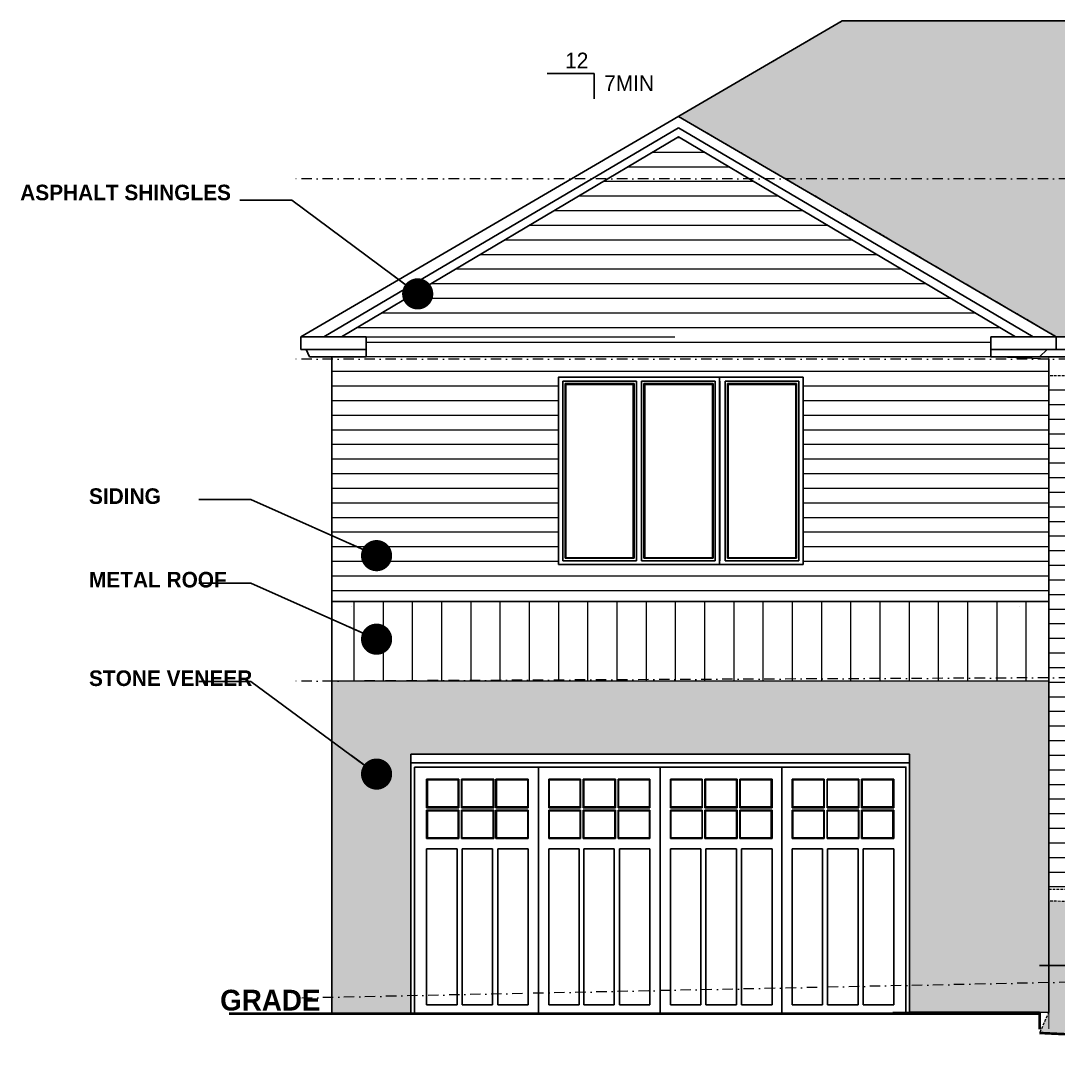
# Model space of a CAD drawing. Extents: x 4834 to 12794, y 1436 to 32221.
# Drawn here: x 7274.5 to 7674, y 2766.8 to 3163.1 of the extents above; entities that cross this region are included whole.
import ezdxf

# ---------------------------------------------------------------- set-up
doc = ezdxf.new("R2010")
doc.units = 0
doc.header["$LTSCALE"] = 8
doc.header["$MEASUREMENT"] = 0
for name, pattern in [('DASHDOT', [1, 0.5, -0.25, 0, -0.25]), ('HIDDEN', [0.375, 0.25, -0.125]), ('HIDDEN2', [0.1875, 0.125, -0.0625])]:
    doc.linetypes.add(name, pattern=pattern)
doc.layers.get('0').update_dxf_attribs({"lineweight": 9})
for name, color, linetype, lineweight in [('DIM', 8, 'Continuous', 5), ('FT HATCH', 8, 'Continuous', 9), ('hatch', 8, 'Continuous', 13)]:
    doc.layers.add(name, color=color, linetype=linetype, lineweight=lineweight)
doc.layers.add('ELEVATION', color=7, linetype='Continuous', lineweight=25, true_color=0xdda54b)
doc.layers.add('level', color=7, linetype='HIDDEN', lineweight=15, true_color=0x987172)
doc.layers.add('FT-Text', color=7, linetype='Continuous', true_color=0x4f4527)
doc.layers.add('No Plot', color=33, linetype='HIDDEN2', lineweight=18, plot=False)
doc.layers.add('WINDOWS', color=2, linetype='Continuous')
doc.styles.add('1-4TXT', font='cityb___.ttf', dxfattribs={"height": 5})
doc.styles.get("Standard").update_dxf_attribs({"font": 'stylu.ttf'})
doc.dimstyles.new('1-4SCALE', dxfattribs={"dimscale": 0.5, "dimtxt": 5, "dimasz": 3, "dimexe": 3, "dimexo": 6, "dimgap": 0.0625, "dimtad": 1, "dimdec": 3, "dimrnd": 0.125, "dimzin": 3, "dimdsep": 46, "dimlunit": 4, "dimtxsty": '1-4TXT', "dimblk1": 'DOT', "dimblk2": 'DOT', "dimsah": 1, "dimcen": 2, "dimadec": 0, "dimazin": 0, "dimtfac": 1, "dimtdec": 3, "dimtofl": 0, "dimtmove": 0, "dimatfit": 3, "dimldrblk": 'DOT', "dimfxl": 1, "dimtolj": 1, "dimtzin": 0, "dimarcsym": 0})

# ---------------------------------------------------------------- blocks, each defined once
blk = doc.blocks.new('_Dot')
at = {"color": 0, "linetype": 'ByBlock', "lineweight": -2}
blk.add_line((-0.5, 0), (-1, 0), dxfattribs=at)
at = {"color": 0, "linetype": 'ByBlock', "lineweight": 0, "const_width": 0.5}
blk.add_lwpolyline([(-0.25, 0, 1), (0.25, 0, 1)], format="xyb", close=True, dxfattribs=at)

msp = doc.modelspace()

# ---------------------------------------------------------------- hatches: boundary and pattern name
at = {"layer": 'hatch', "linetype": 'ByBlock'}
h = msp.add_hatch(dxfattribs=at)
h.set_pattern_fill('AR-RSHKE', color=36, scale=0.65, style=0)
h.set_pattern_definition([(0, (-17838.57774373237, 2403.827221551623), (16.575, 7.800000000000001), [3.9, -3.25, 4.55, -1.95, 5.850000000000001, -2.6]), (0, (-17834.67774373237, 2404.152221551622), (16.575, 7.800000000000001), [3.25, -12.35, 2.6, -3.9]), (0, (-17826.87774373237, 2403.339721551622), (16.575, 7.800000000000001), [1.95, -20.15]), (90, (-17838.57774373237, 2403.827221551623), (-5.525, 7.800000000000001), [7.475000000000001, -23.725]), (90, (-17834.67774373237, 2403.827221551623), (-5.525, 7.800000000000001), [7.3125, -23.8875]), (90, (-17831.42774373237, 2403.827221551623), (-5.525, 7.800000000000001), [6.825, -24.375]), (90, (-17826.87774373237, 2403.339721551622), (-5.525, 7.800000000000001), [7.475000000000001, -23.725]), (90, (-17824.92774373237, 2403.339721551622), (-5.525, 7.800000000000001), [7.475000000000001, -23.725]), (90, (-17819.07774373237, 2403.827221551623), (-5.525, 7.800000000000001), [7.15, -24.05])])
h.paths.add_polyline_path([(8168.309673387197, 3041.504037947283), (7979.199783189611, 3041.504037947283), (7884.75473425195, 3096.5969831606), (7790.309685314834, 3041.504037947287), (7673.1980401156, 3041.504037947283), (7527.753856751402, 3126.323707525172), (7590.803808610822, 3163.125616827729), (7959.702798482769, 3163.125616827729)])
h = msp.add_hatch(dxfattribs=at)
h.set_pattern_fill('ANSI31', color=256, scale=45, angle=315, style=0)
h.set_pattern_definition([(0, (-2834.622593959357, -194.9380531782936), (1.332267629550188e-15, 5.625), [])])
h.paths.add_polyline_path([(7481.558952446723, 2953.841123255339), (7575.72076226269, 2953.841123255339), (7575.72076226269, 3025.912213302732), (7481.558952446723, 3025.876668279036)], flags=16)
h.paths.add_polyline_path([(7670.309673387197, 2939.510820512563), (7670.309673387197, 3032.841123255339), (7647.984790053666, 3033.728564013638), (7647.984790053666, 3041.504037947283), (7657.545564273101, 3041.504037947283), (7527.7538567514, 3118.497469603923), (7397.962149229701, 3041.504037947283), (7407.522923449134, 3041.504037947283), (7407.522923449133, 3033.728564013638), (7394.309673387201, 3033.728564013638), (7394.309673387201, 2939.510820512563)])
h = msp.add_hatch(dxfattribs=at)
h.set_pattern_fill('ANSI31', color=256, scale=45, angle=315, style=0)
h.set_pattern_definition([(0, (-11694.4386690164, 135.407056378242), (1.332267629550188e-15, 5.625), [])])
h.paths.add_polyline_path([(7706.017002507997, 2942.903623255339), (7778.017002507997, 2942.903623255339), (7777.977938331172, 3014.939168279036), (7708.32621817353, 3014.939168279036)], flags=16)
h.paths.add_polyline_path([(7802.309685314834, 2828.841123255339), (7802.309685314834, 2899.019877549941), (7802.309685314834, 2900.595632660863), (7802.309685314834, 2903.984014687177), (7802.309685314834, 2905.977724422677), (7802.309685314834, 3026.397402876193), (7670.309673387197, 3026.397402876193), (7670.309673387197, 2828.841123255339), (7705.780884918855, 2828.841123255339), (7705.758334208538, 2901.836087710317), (7777.977938331172, 2901.871632734013), (7778.017002507997, 2828.841123255339)])
at = {"layer": 'hatch', "linetype": 'ByBlock', "ltscale": 2}
h = msp.add_hatch(dxfattribs=at)
h.set_pattern_fill('ANSI31', color=256, scale=90, angle=225, style=0)
h.set_pattern_definition([(270, (-2834.622593959357, -184.9227160179703), (11.25, -1.77635683940025e-15), [])])
h.paths.add_polyline_path([(7670.309673387197, 2908.841123255339), (7394.309673387201, 2908.841123255339), (7394.309673387201, 2939.510820512563), (7670.309673387197, 2939.510820512563)])
at = {"layer": 'hatch', "linetype": 'ByBlock'}
h = msp.add_hatch(dxfattribs=at)
h.set_pattern_fill('GRAVEL', color=1, scale=10, style=0)
h.set_pattern_definition([(228.012787504, (-2827.422593959357, -202.9380531782936), (-80.00000000000063, -90.00000000000003), [1.34536, -133.190880470737]), (184.969740728, (-2828.322593959357, -203.9380531782936), (119.9999999999997, 10.00000000000035), [2.30868, -228.5592476123]), (132.510447078, (-2830.622593959357, -204.1380531782935), (100.0000000000012, -109.9999999999986), [1.62788, -161.160325960997]), (267.273689006, (-2834.522593959357, -206.6380531782935), (10.00000000000024, 200.0000000000002), [2.102379999999998, -208.1355804162899]), (292.833654178, (-2834.622593959357, -208.7380531782936), (-49.99999999999989, 120.0000000000003), [2.061549999999998, -204.0937312808829]), (357.273689006, (-2833.822593959357, -210.6380531782935), (-200.0000000000002, 10.00000000000026), [2.102379999999998, -208.1355804162899]), (37.6942404667, (-2831.722593959357, -210.7380531782936), (-130, -99.99999999999973), [2.78029, -275.24848548916]), (72.2553283749, (-2829.522593959357, -209.0380531782936), (70.00000000000027, 220), [2.624879999999998, -259.8632149681337]), (121.429565615, (-2828.722593959357, -206.5380531782936), (-80.0000000000002, 129.9999999999999), [2.1095, -208.84073109729]), (175.236358309, (-2829.822593959357, -204.7380531782936), (109.9999999999998, -10.00000000000038), [2.40832, -118.007625787923]), (222.397437798, (-2832.222593959357, -204.5380531782936), (-119.9999999999996, -109.9999999999997), [3.11448, -308.333750047949]), (138.814074834, (-2824.622593959357, -206.7380531782936), (-70.00000000000033, 60), [1.063009999999999, -105.2384481273469]), (171.46923439, (-2825.422593959357, -206.0380531782936), (130, -19.99999999999995), [2.02237, -200.21511416157]), (225, (-2827.422593959357, -205.7380531782936), (-1.110223024625157e-15, -9.999999999999329), [1.41421, -12.727925623731]), (203.198590514, (-2828.122593959357, -204.5380531782936), (49.99999999999989, 19.99999999999975), [0.76158, -75.396151058639]), (291.801409486, (-2828.822593959357, -204.8380531782936), (-9.99999999999684, 30.00000000000103), [1.07703, -52.774618071345]), (30.96375653209999, (-2828.422593959357, -205.8380531782936), (30.00000000000053, 19.99999999999979), [1.74929, -56.56022894845299]), (161.565051177, (-2826.922593959357, -204.9380531782936), (20.00000000000011, -9.999999999999767), [1.264909999999999, -30.35786660168398]), (16.389540334, (-2834.622593959357, -204.8380531782936), (99.99999999999966, 30.00000000000044), [1.772, -175.428451466694]), (70.3461759419, (-2832.922593959357, -204.3380531782936), (-40.00000000001221, -110.000000000034), [1.48661, -147.17407747319]), (293.198590514, (-2826.922593959357, -202.9380531782936), (-19.99999999999971, 49.99999999999991), [1.52315, -74.634581058639]), (343.610459666, (-2826.322593959357, -204.3380531782936), (-99.99999999999966, 30.00000000000043), [1.771999999999999, -175.4284514666899]), (339.44395478, (-2834.622593959357, -211.0380531782936), (-50.00000000000036, 20.00000000000025), [1.708799999999999, -83.73123745317494]), (294.775140569, (-2833.022593959357, -211.6380531782935), (-50.00000000000006, 110), [1.43178, -141.74643063276]), (66.8014094864, (-2826.822593959357, -212.9380531782936), (19.99999999999981, 49.9999999999997), [1.52315, -74.634581058639]), (17.3540246363, (-2826.222593959357, -211.5380531782936), (-129.9999999999998, -39.99999999999963), [1.67631, -165.9542361424]), (69.44395478040002, (-2831.722593959357, -212.9380531782936), (-20.00000000000007, -49.99999999999955), [0.8543999999999996, -84.58563745317494]), (101.309932474, (-2827.422593959357, -212.9380531782936), (-9.999999999999638, 40.00000000000013), [0.5099, -50.480295135928]), (165.963756532, (-2827.522593959357, -212.4380531782936), (29.99999999999959, -10.00000000000001), [2.06155, -39.169506256177]), (186.009005957, (-2829.522593959357, -211.9380531782936), (100.0000000000005, 9.999999999999831), [1.9105, -189.139231745428]), (303.690067526, (-2828.422593959357, -206.7380531782936), (-9.999999999999872, 19.99999999999986), [1.442219999999999, -34.61329275463997]), (353.157226587, (-2827.622593959357, -207.9380531782936), (170.0000000000001, -20.00000000000053), [2.51794, -249.275626240283]), (60.9453959009, (-2825.122593959357, -208.2380531782936), (-39.99999999999976, -69.99999999999977), [1.02956, -101.92674140987]), (90, (-2824.622593959357, -207.3380531782936), (-9.999999999999998, 10), [0.6, -9.399999999999999]), (120.256437164, (-2829.722593959357, -211.6380531782935), (40.00000000000009, -70.00000000000009), [1.38924, -137.535199894498]), (48.01278750420001, (-2830.422593959357, -210.4380531782936), (80, 89.99999999999974), [2.69072, -131.845520470737]), (0, (-2828.622593959357, -208.4380531782936), (10, 10), [2.6, -7.4]), (325.3048464690001, (-2826.022593959357, -208.4380531782936), (100.0000000000014, -69.99999999999825), [1.581139999999999, -156.5327430084199]), (254.054604099, (-2824.722593959357, -209.3380531782936), (-10.00000000000038, -40.00000000000004), [1.45602, -71.345078892805]), (207.645975364, (-2825.122593959357, -210.7380531782936), (-189.9999999999995, -100.0000000000005), [2.37065, -234.694741822594]), (175.42607874, (-2827.222593959357, -211.8380531782936), (-129.9999999999995, 10.00000000000001), [2.50799, -248.290734079689])])
h.paths.add_polyline_path([(7616.733753141794, 2781.448054534963), (7670.309673387197, 2781.448054534963), (7670.309673387197, 2908.841123255339), (7394.309673387201, 2908.841123255339), (7394.309673387201, 2780.841123255339), (7424.697710197004, 2780.841123255339), (7424.697710197004, 2880.825786095016), (7616.733753141794, 2880.825786095016)])
h = msp.add_hatch(dxfattribs=at)
h.set_pattern_fill('GRAVEL', color=1, scale=10, style=0)
h.set_pattern_definition([(228.012787504, (-2827.422593959357, -184.9380531782936), (-80.00000000000063, -90.00000000000003), [1.34536, -133.190880470737]), (184.969740728, (-2828.322593959357, -185.9380531782936), (119.9999999999997, 10.00000000000035), [2.30868, -228.5592476123]), (132.510447078, (-2830.622593959357, -186.1380531782935), (100.0000000000012, -109.9999999999986), [1.62788, -161.160325960997]), (267.273689006, (-2834.522593959357, -188.6380531782935), (10.00000000000024, 200.0000000000002), [2.102379999999999, -208.1355804162899]), (292.833654178, (-2834.622593959357, -190.7380531782936), (-49.99999999999989, 120.0000000000003), [2.061549999999999, -204.0937312808829]), (357.273689006, (-2833.822593959357, -192.6380531782935), (-200.0000000000002, 10.00000000000026), [2.102379999999999, -208.1355804162899]), (37.6942404667, (-2831.722593959357, -192.7380531782936), (-130, -99.99999999999973), [2.78029, -275.24848548916]), (72.2553283749, (-2829.522593959357, -191.0380531782936), (70.00000000000027, 220), [2.624879999999999, -259.8632149681338]), (121.429565615, (-2828.722593959357, -188.5380531782936), (-80.0000000000002, 129.9999999999999), [2.1095, -208.84073109729]), (175.236358309, (-2829.822593959357, -186.7380531782936), (109.9999999999998, -10.00000000000038), [2.40832, -118.007625787923]), (222.397437798, (-2832.222593959357, -186.5380531782936), (-119.9999999999996, -109.9999999999997), [3.11448, -308.333750047949]), (138.814074834, (-2824.622593959357, -188.7380531782936), (-70.00000000000033, 60), [1.063009999999999, -105.238448127347]), (171.46923439, (-2825.422593959357, -188.0380531782936), (130, -19.99999999999995), [2.02237, -200.21511416157]), (225, (-2827.422593959357, -187.7380531782936), (-1.110223024625157e-15, -9.999999999999329), [1.41421, -12.727925623731]), (203.198590514, (-2828.122593959357, -186.5380531782936), (49.99999999999989, 19.99999999999975), [0.76158, -75.396151058639]), (291.801409486, (-2828.822593959357, -186.8380531782936), (-9.99999999999684, 30.00000000000103), [1.07703, -52.774618071345]), (30.96375653209999, (-2828.422593959357, -187.8380531782936), (30.00000000000053, 19.99999999999979), [1.74929, -56.56022894845299]), (161.565051177, (-2826.922593959357, -186.9380531782936), (20.00000000000011, -9.999999999999767), [1.26491, -30.35786660168399]), (16.389540334, (-2834.622593959357, -186.8380531782936), (99.99999999999966, 30.00000000000044), [1.772, -175.428451466694]), (70.3461759419, (-2832.922593959357, -186.3380531782936), (-40.00000000001221, -110.000000000034), [1.48661, -147.17407747319]), (293.198590514, (-2826.922593959357, -184.9380531782936), (-19.99999999999971, 49.99999999999991), [1.52315, -74.634581058639]), (343.610459666, (-2826.322593959357, -186.3380531782936), (-99.99999999999966, 30.00000000000043), [1.771999999999999, -175.4284514666899]), (339.44395478, (-2834.622593959357, -193.0380531782936), (-50.00000000000036, 20.00000000000025), [1.708799999999999, -83.73123745317496]), (294.775140569, (-2833.022593959357, -193.6380531782935), (-50.00000000000006, 110), [1.43178, -141.74643063276]), (66.8014094864, (-2826.822593959357, -194.9380531782936), (19.99999999999981, 49.9999999999997), [1.52315, -74.634581058639]), (17.3540246363, (-2826.222593959357, -193.5380531782936), (-129.9999999999998, -39.99999999999963), [1.67631, -165.9542361424]), (69.44395478040002, (-2831.722593959357, -194.9380531782936), (-20.00000000000007, -49.99999999999955), [0.8543999999999997, -84.58563745317495]), (101.309932474, (-2827.422593959357, -194.9380531782936), (-9.999999999999638, 40.00000000000013), [0.5099, -50.480295135928]), (165.963756532, (-2827.522593959357, -194.4380531782936), (29.99999999999959, -10.00000000000001), [2.06155, -39.169506256177]), (186.009005957, (-2829.522593959357, -193.9380531782936), (100.0000000000005, 9.999999999999831), [1.9105, -189.139231745428]), (303.690067526, (-2828.422593959357, -188.7380531782936), (-9.999999999999872, 19.99999999999986), [1.442219999999999, -34.61329275463998]), (353.157226587, (-2827.622593959357, -189.9380531782936), (170.0000000000001, -20.00000000000053), [2.51794, -249.275626240283]), (60.9453959009, (-2825.122593959357, -190.2380531782936), (-39.99999999999976, -69.99999999999977), [1.02956, -101.92674140987]), (90, (-2824.622593959357, -189.3380531782936), (-9.999999999999998, 10), [0.6, -9.399999999999999]), (120.256437164, (-2829.722593959357, -193.6380531782935), (40.00000000000009, -70.00000000000009), [1.38924, -137.535199894498]), (48.01278750420001, (-2830.422593959357, -192.4380531782936), (80, 89.99999999999974), [2.69072, -131.845520470737]), (0, (-2828.622593959357, -190.4380531782936), (10, 10), [2.6, -7.4]), (325.3048464690001, (-2826.022593959357, -190.4380531782936), (100.0000000000014, -69.99999999999825), [1.581139999999999, -156.5327430084199]), (254.054604099, (-2824.722593959357, -191.3380531782936), (-10.00000000000038, -40.00000000000004), [1.45602, -71.345078892805]), (207.645975364, (-2825.122593959357, -192.7380531782936), (-189.9999999999995, -100.0000000000005), [2.37065, -234.694741822594]), (175.42607874, (-2827.222593959357, -193.8380531782936), (-129.9999999999995, 10.00000000000001), [2.50799, -248.290734079689])])
h.paths.add_polyline_path([(7802.309685314834, 2823.673397064112), (7670.309673387197, 2824.134684450362), (7670.309673387197, 2781.448054534963), (7666.755171017528, 2773.448054534963), (7802.309685314834, 2767.448054534963), (7802.309685314834, 2799.448054534963), (7802.309685314834, 2800.256021832019), (7802.309685314834, 2801.2253057198), (7802.309685314834, 2802.690324269138), (7802.309685314834, 2804.841123255339)])

# ---------------------------------------------------------------- linework, layer by layer
at = {"layer": 'DIM'}
for p, q in [((7959.702798482769, 3163.125616827729), (7590.803808610822, 3163.125616827729)), ((7382.309673387201, 3041.504037947283), (7526.309673387201, 3041.504037947283)), ((7616.733753141794, 2880.825786095016), (7424.697710197004, 2880.825786095016))]:
    msp.add_line(p, q, dxfattribs=at)
for points in [[(7670.309673387197, 2939.510820512563), (7670.309673387197, 3032.841123255339), (7647.984790053666, 3033.728564013638), (7647.984790053666, 3041.504037947283), (7657.545564273101, 3041.504037947283), (7527.7538567514, 3118.497469603923), (7397.962149229701, 3041.504037947283), (7407.522923449134, 3041.504037947283), (7407.522923449133, 3033.728564013638), (7394.309673387201, 3033.728564013638), (7394.309673387201, 2939.510820512563)], [(7670.309673387197, 2908.841123255339), (7394.309673387201, 2908.841123255339), (7394.309673387201, 2939.510820512563), (7670.309673387197, 2939.510820512563)], [(7616.733753141794, 2781.448054534963), (7670.309673387197, 2781.448054534963), (7670.309673387197, 2908.841123255339), (7394.309673387201, 2908.841123255339), (7394.309673387201, 2780.841123255339), (7424.697710197004, 2780.841123255339), (7424.697710197004, 2880.825786095016), (7616.733753141794, 2880.825786095016), (7616.733753141794, 2781.448054534963)]]:
    msp.add_lwpolyline(points, close=True, dxfattribs=at)
for points in [[(7670.309673387197, 2939.510820512563), (7394.309673387201, 2939.510820512563)], [(7670.309673387197, 2908.841123255339), (7394.309673387201, 2908.841123255339)]]:
    msp.add_lwpolyline(points, dxfattribs=at)
at = {"layer": 'ELEVATION'}
for p, q in [((7590.803808610822, 3163.125616827729), (7382.309673387201, 3041.504037947283)), ((7590.803808610822, 3163.125616827729), (7959.702798482769, 3163.125616827729)), ((7527.753856751402, 3126.323707525172), (7673.1980401156, 3041.504037947283)), ((7527.753856751402, 3126.323707525172), (7673.1980401156, 3041.504037947283)), ((7527.7538567514, 3121.851571570173), (7391.253945297201, 3041.504037947283)), ((7527.7538567514, 3121.851571570173), (7664.253768205601, 3041.504037947283)), ((7527.7538567514, 3118.497469603923), (7397.962149229701, 3041.504037947283)), ((7527.7538567514, 3118.497469603923), (7657.545564273101, 3041.504037947283)), ((7385.675650303816, 3033.728564013638), (7384.386424091859, 3036.505518989941)), ((7407.522923449134, 3033.728564013638), (7385.675650303816, 3033.728564013638)), ((7394.309673387201, 3026.397402876193), (7394.309673387201, 2821.881703824058)), ((7401.859436420382, 2937.727971596572), (7401.870665617127, 2937.727971596572)), ((7659.194178787609, 2937.727971596572), (7659.205407984355, 2937.727971596572)), ((7424.697710197004, 2880.825786095016), (7424.697710197004, 2877.4791564307)), ((7616.733753141794, 2877.4791564307), (7616.733753141794, 2880.825786095016))]:
    msp.add_line(p, q, dxfattribs=at)
at = {"layer": 'ELEVATION', "linetype": 'ByBlock'}
msp.add_line((7666.755171017528, 2781.448054534963), (7616.733753141794, 2781.448054534963), dxfattribs=at)
at = {"layer": 'ELEVATION'}
for points in [[(7382.309673387201, 3041.504037947283), (7407.522923449134, 3041.504037947283)], [(7382.309673387201, 3036.505518989941), (7382.309673387201, 3041.504037947283)], [(7407.522923449134, 3041.504037947283), (7407.522923449134, 3033.728564013638)], [(7647.984790053666, 3041.504037947283), (7979.199783189611, 3041.504037947283)], [(7647.984790053666, 3041.504037947283), (7647.984790053666, 3033.728564013638)], [(7673.1980401156, 3036.505518989941), (7673.1980401156, 3041.504037947283)], [(7407.522923449134, 3036.505518989941), (7382.309673387201, 3036.505518989941)], [(7979.199783189611, 3036.505518989941), (7647.984790053666, 3036.505518989941)], [(7666.755171017528, 3033.728564013638), (7669.723640130131, 3036.505518989941)], [(7394.309673387201, 3026.397402876193), (7394.309673387201, 3033.728564013638)], [(7647.984790053666, 3033.728564013638), (7814.561595349147, 3033.728564013638)], [(7670.309673387197, 3032.841123255339), (7670.309673387197, 2781.448054534963)], [(7575.72076226269, 3025.876668279036), (7481.558952446723, 3025.876668279036)], [(7481.558952446723, 2953.841123255339), (7481.558952446723, 3025.876668279036)], [(7543.59576226269, 2953.841123255339), (7543.59576226269, 3025.876668279036)], [(7575.72076226269, 2953.841123255339), (7575.72076226269, 3025.876668279036)], [(7543.59576226269, 2953.841123255339), (7481.558952446723, 2953.841123255339)], [(7394.309673387201, 2943.841123255339), (7394.309673387201, 2945.156585340648)], [(7394.309673387201, 2780.841123255339), (7394.309673387201, 2944.109488184249)], [(7616.733753141794, 2877.4791564307), (7424.697710197004, 2877.4791564307)], [(7424.697710197004, 2780.841123255339), (7424.697710197004, 2877.4791564307)], [(7616.733753141794, 2780.841123255339), (7616.733753141794, 2877.4791564307)], [(7615.289736554121, 2875.812983444912), (7426.141726784685, 2875.812983444912)], [(7426.141726784685, 2780.841123255339), (7426.141726784685, 2875.812983444912)], [(7615.289736554121, 2780.841123255339), (7615.289736554121, 2875.812983444912), (7426.141726784685, 2875.812983444912)], [(7426.141726784685, 2780.841123255339), (7426.141726784685, 2875.812983444912)], [(7615.289736554121, 2780.841123255339), (7615.289736554121, 2875.812983444912)], [(7666.755171017528, 2799.448054534963), (7843.542434809329, 2799.448054534963)]]:
    msp.add_lwpolyline(points, dxfattribs=at)
at = {"layer": 'ELEVATION', "color": 6, "linetype": 'ByBlock'}
for points, const_width in [([(7394.309673387201, 2780.841123255339), (7394.309673387201, 3032.841123255339), (7394.309673387201, 3033.728564013638)], 0.35), ([(7670.309673387197, 2774.941953882245), (7670.309673387197, 3032.841123255339), (7670.309673387197, 3033.728564013638)], 0.35), ([(7666.755171017528, 2773.448054534963), (7794.067220897366, 2767.291074746519), (8162.698391398004, 2767.291074746519)], 1)]:
    msp.add_lwpolyline(points, dxfattribs=dict(at, const_width=const_width))
at = {"layer": 'ELEVATION', "color": 6}
for points in [[(7481.750086363611, 3025.912213302732), (7517.750086363611, 3025.912213302732)], [(7516.046004082806, 3025.912213302732), (7552.046004082806, 3025.912213302732)], [(7575.72076226269, 3025.912213302732), (7550.379831097025, 3025.912213302732)]]:
    msp.add_lwpolyline(points, dxfattribs=at)
at = {"layer": 'ELEVATION', "linetype": 'ByBlock', "const_width": 1}
for points in [[(7354.689571506497, 2780.841123255339), (7666.755171017528, 2780.841123255339)], [(7666.755171017528, 2774.841123255339), (7666.755171017528, 2781.448054534963)]]:
    msp.add_lwpolyline(points, dxfattribs=at)
at = {"layer": 'FT HATCH', "color": 47, "ltscale": 0.25, "true_color": 0x827240}
msp.add_line((7610.25372246695, 2781.448054534963), (7644.675171017527, 2781.448054534963), dxfattribs=at)
at = {"layer": 'FT-Text', "ltscale": 0.25}
for p, q in [((7477.248641696897, 3142.838537396298), (7495.248641696897, 3142.838537396298)), ((7495.248641696897, 3142.838537396298), (7495.248641696897, 3133.088537396298))]:
    msp.add_line(p, q, dxfattribs=at)
at = {"layer": 'level', "linetype": 'DASHDOT'}
for p, q in [((8253.264799770735, 3102.314827387663), (7379.829646880891, 3102.314827387663)), ((8253.264799770735, 3032.841123255339), (7379.829646880891, 3032.841123255339)), ((8253.264799770735, 2912.841123255339), (7379.829646880891, 2908.841123255339)), ((8253.264799770735, 2804.841123255339), (7379.829646880891, 2786.841123255339))]:
    msp.add_line(p, q, dxfattribs=at)
at = {"layer": 'No Plot'}
for points in [[(8168.309673387197, 3041.504037947283), (7979.199783189611, 3041.504037947283), (7884.75473425195, 3096.5969831606), (7790.309685314834, 3041.504037947287), (7673.1980401156, 3041.504037947283), (7527.753856751402, 3126.323707525172), (7590.803808610822, 3163.125616827729), (7959.702798482769, 3163.125616827729)], [(7481.558952446723, 2953.841123255339), (7575.72076226269, 2953.841123255339), (7575.72076226269, 3025.912213302732), (7481.558952446723, 3025.876668279036)], [(7802.309685314834, 2828.841123255339), (7802.309685314834, 2899.019877549941), (7802.309685314834, 2900.595632660863), (7802.309685314834, 2903.984014687177), (7802.309685314834, 2905.977724422677), (7802.309685314834, 3026.397402876193), (7670.309673387197, 3026.397402876193), (7670.309673387197, 2828.841123255339), (7705.780884918855, 2828.841123255339), (7705.758334208538, 2901.836087710317), (7777.977938331172, 2901.871632734013), (7778.017002507997, 2828.841123255339), (7802.309685314834, 2828.841123255339)], [(7802.309685314834, 2823.673397064112), (7670.309673387197, 2824.134684450362), (7670.309673387197, 2781.448054534963), (7666.755171017528, 2773.448054534963), (7802.309685314834, 2767.448054534963), (7802.309685314834, 2799.448054534963), (7802.309685314834, 2800.256021832019), (7802.309685314834, 2801.2253057198), (7802.309685314834, 2802.690324269138), (7802.309685314834, 2804.841123255339), (7802.309685314834, 2823.673397064112)]]:
    msp.add_lwpolyline(points, close=True, dxfattribs=at)
at = {"layer": 'WINDOWS'}
for p, q in [((7511.57659048353, 2955.174061643969), (7511.57659048353, 3024.432651691362)), ((7513.578124225884, 2955.174061643969), (7513.578124225884, 3024.432651691362)), ((7543.70159048353, 2955.174061643969), (7543.70159048353, 3024.432651691362)), ((7545.703124225884, 2955.174061643969), (7545.703124225884, 3024.432651691362))]:
    msp.add_line(p, q, dxfattribs=at)
msp.add_lwpolyline([(7481.558952446723, 2953.841123255339), (7481.558952446723, 3025.876668279036), (7575.72076226269, 3025.876668279036), (7575.72076226269, 2953.841123255339), (7481.558952446723, 2953.841123255339)], close=True, dxfattribs=at)
for points in [[(7483.225125432511, 2955.174061643969), (7483.225125432511, 3024.432651691362)], [(7483.225125432511, 3024.432651691362), (7511.57659048353, 3024.432651691362)], [(7511.57659048353, 2955.174061643969), (7511.57659048353, 3024.432651691362)], [(7541.929589276917, 3024.432651691362), (7513.578124225884, 3024.432651691362)], [(7513.578124225884, 2955.174061643969), (7513.578124225884, 3024.432651691362)], [(7541.929589276917, 2955.174061643969), (7541.929589276917, 3024.432651691362)], [(7543.70159048353, 2955.174061643969), (7543.70159048353, 3024.432651691362)], [(7574.054589276917, 3024.432651691362), (7545.703124225884, 3024.432651691362)], [(7545.703124225884, 2955.174061643969), (7545.703124225884, 3024.432651691362)], [(7574.054589276917, 2955.174061643969), (7574.054589276917, 3024.432651691362)], [(7484.113751024926, 2981.464841945852), (7484.113751024926, 3023.43294789989)], [(7484.113751024926, 3023.43294789989), (7510.687964891114, 3023.43294789989)], [(7484.335907423027, 2981.686998343952), (7484.335907423027, 3023.099713302732)], [(7484.335907423027, 3023.099713302732), (7510.354730293957, 3023.099713302732)], [(7510.354730293957, 2982.541362313537), (7510.354730293957, 3023.099713302732)], [(7510.687964891114, 2982.319205915437), (7510.687964891114, 3023.43294789989)], [(7541.040963684494, 3023.43294789989), (7514.466749818306, 3023.43294789989)], [(7514.466749818306, 2981.936215170424), (7514.466749818306, 3023.43294789989)], [(7540.818807286387, 3023.099713302732), (7514.799984415456, 3023.099713302732)], [(7514.799984415456, 2982.158371568525), (7514.799984415456, 3023.099713302732)], [(7540.818807286387, 2982.580197039451), (7540.818807286387, 3023.099713302732)], [(7541.040963684494, 2982.358040641351), (7541.040963684494, 3023.43294789989)], [(7573.165963684494, 3023.43294789989), (7546.591749818306, 3023.43294789989)], [(7546.591749818306, 2983.760554534963), (7546.591749818306, 3023.43294789989)], [(7572.943807286387, 3023.099713302732), (7546.924984415456, 3023.099713302732)], [(7546.924984415456, 2983.982710933064), (7546.924984415456, 3023.099713302732)], [(7572.943807286387, 2983.982710933064), (7572.943807286387, 3023.099713302732)], [(7573.165963684494, 2983.760554534963), (7573.165963684494, 3023.43294789989)], [(7541.040963684494, 2956.284843634485), (7541.040963684494, 2983.699956718758)], [(7546.591749818306, 2956.284843634485), (7546.591749818306, 2984.895352074278)], [(7546.924984415456, 2956.395921833542), (7546.924984415456, 2984.56211747712)], [(7572.943807286387, 2956.395921833542), (7572.943807286387, 2984.718349132976)], [(7573.165963684494, 2956.284843634485), (7573.165963684494, 2985.051583730134)], [(7484.113751024926, 2956.284843634485), (7484.113751024926, 2982.082735892252)], [(7484.335907423027, 2956.395921833542), (7484.335907423027, 2981.749501295095)], [(7510.354730293957, 2956.395921833542), (7510.354730293957, 2982.53869434539)], [(7510.687964891114, 2956.284843634485), (7510.687964891114, 2982.871928942548)], [(7514.466749818306, 2956.284843634485), (7514.466749818306, 2982.871928942548)], [(7514.799984415456, 2956.395921833542), (7514.799984415456, 2982.53869434539)], [(7540.818807286387, 2956.395921833542), (7540.818807286387, 2983.3667221216)], [(7484.113751024926, 2956.284843634485), (7510.687964891114, 2956.284843634485)], [(7484.335907423027, 2956.395921833542), (7510.354730293957, 2956.395921833542)], [(7541.040963684494, 2956.284843634485), (7514.466749818306, 2956.284843634485)], [(7540.818807286387, 2956.395921833542), (7514.799984415456, 2956.395921833542)], [(7573.165963684494, 2956.284843634485), (7546.591749818306, 2956.284843634485)], [(7572.943807286387, 2956.395921833542), (7546.924984415456, 2956.395921833542)], [(7483.225125432511, 2955.174061643969), (7511.57659048353, 2955.174061643969)], [(7541.929589276917, 2955.174061643969), (7513.578124225884, 2955.174061643969)], [(7574.054589276917, 2955.174061643969), (7545.703124225884, 2955.174061643969)], [(7473.826006578405, 2875.812983444912), (7473.826006578405, 2780.952201454396)], [(7520.666735091458, 2875.812983444912), (7520.666735091458, 2780.952201454396)], [(7567.50746360451, 2875.812983444912), (7567.50746360451, 2780.952201454396)], [(7443.252141942277, 2871.147699084728), (7430.807011144876, 2871.147699084728)], [(7430.807011144876, 2860.172465625603), (7430.807011144876, 2871.147699084728)], [(7442.958162474621, 2870.951712772954), (7431.100990612533, 2870.951712772954)], [(7431.100990612533, 2860.466445093252), (7431.100990612533, 2870.951712772954)], [(7442.958162474621, 2860.466445093252), (7442.958162474621, 2870.951712772954)], [(7443.252141942277, 2860.172465625603), (7443.252141942277, 2871.147699084728)], [(7456.677204298525, 2871.147699084728), (7444.232073501124, 2871.147699084728)], [(7444.232073501124, 2860.172465625603), (7444.232073501124, 2871.147699084728)], [(7456.383224830868, 2870.951712772954), (7444.330066657007, 2870.951712772954)], [(7444.330066657007, 2860.466445093252), (7444.330066657007, 2870.951712772954)], [(7456.383224830868, 2860.466445093252), (7456.383224830868, 2870.951712772954)], [(7456.677204298525, 2860.172465625603), (7456.677204298525, 2871.147699084728)], [(7469.906280343006, 2871.147699084728), (7457.461149545605, 2871.147699084728)], [(7457.461149545605, 2860.172465625603), (7457.461149545605, 2871.147699084728)], [(7469.808287187123, 2870.951712772954), (7457.755129013261, 2870.951712772954)], [(7457.755129013261, 2860.466445093252), (7457.755129013261, 2870.951712772954)], [(7469.808287187123, 2860.466445093252), (7469.808287187123, 2870.951712772954)], [(7469.906280343006, 2860.172465625603), (7469.906280343006, 2871.147699084728)], [(7490.09287045533, 2871.147699084728), (7477.843725969695, 2871.147699084728)], [(7477.843725969695, 2860.172465625603), (7477.843725969695, 2871.147699084728)], [(7489.896884143556, 2870.951712772954), (7477.941719125585, 2870.951712772954)], [(7477.941719125585, 2860.466445093252), (7477.941719125585, 2870.951712772954)], [(7489.896884143556, 2860.466445093252), (7489.896884143556, 2870.951712772954)], [(7490.09287045533, 2860.172465625603), (7490.09287045533, 2871.147699084728)], [(7503.517932811577, 2871.147699084728), (7491.072802014176, 2871.147699084728)], [(7491.072802014176, 2860.172465625603), (7491.072802014176, 2871.147699084728)], [(7503.223953343921, 2870.951712772954), (7491.366781481833, 2870.951712772954)], [(7491.366781481833, 2860.466445093252), (7491.366781481833, 2870.951712772954)], [(7503.223953343921, 2860.466445093252), (7503.223953343921, 2870.951712772954)], [(7503.517932811577, 2860.172465625603), (7503.517932811577, 2871.147699084728)], [(7516.747008856059, 2871.147699084728), (7504.497864370431, 2871.147699084728)], [(7504.497864370431, 2860.172465625603), (7504.497864370431, 2871.147699084728)], [(7516.649015700175, 2870.951712772954), (7504.595857526314, 2870.951712772954)], [(7504.595857526314, 2860.466445093252), (7504.595857526314, 2870.951712772954)], [(7516.649015700175, 2860.466445093252), (7516.649015700175, 2870.951712772954)], [(7516.747008856059, 2860.172465625603), (7516.747008856059, 2871.147699084728)], [(7536.933598968375, 2871.147699084728), (7524.684454482747, 2871.147699084728)], [(7524.684454482747, 2860.172465625603), (7524.684454482747, 2871.147699084728)], [(7536.835605812492, 2870.951712772954), (7524.78244763863, 2870.951712772954)], [(7524.78244763863, 2860.466445093252), (7524.78244763863, 2870.951712772954)], [(7536.835605812492, 2860.466445093252), (7536.835605812492, 2870.951712772954)], [(7536.933598968375, 2860.172465625603), (7536.933598968375, 2871.147699084728)], [(7550.358661324623, 2871.147699084728), (7537.913530527228, 2871.147699084728)], [(7537.913530527228, 2860.172465625603), (7537.913530527228, 2871.147699084728)], [(7550.064681856973, 2870.951712772954), (7538.207509994885, 2870.951712772954)], [(7538.207509994885, 2860.466445093252), (7538.207509994885, 2870.951712772954)], [(7550.064681856973, 2860.466445093252), (7550.064681856973, 2870.951712772954)], [(7550.358661324623, 2860.172465625603), (7550.358661324623, 2871.147699084728)], [(7563.783723680877, 2871.147699084728), (7551.338592883483, 2871.147699084728)], [(7551.338592883483, 2860.172465625603), (7551.338592883483, 2871.147699084728)], [(7563.489744213228, 2870.951712772954), (7551.436586039366, 2870.951712772954)], [(7551.436586039366, 2860.466445093252), (7551.436586039366, 2870.951712772954)], [(7563.489744213228, 2860.466445093252), (7563.489744213228, 2870.951712772954)], [(7563.783723680877, 2860.172465625603), (7563.783723680877, 2871.147699084728)], [(7583.872320637311, 2871.147699084728), (7571.525182995792, 2871.147699084728)], [(7571.525182995792, 2860.172465625603), (7571.525182995792, 2871.147699084728)], [(7583.676334325537, 2870.951712772954), (7571.819162463456, 2870.951712772954)], [(7571.819162463456, 2860.466445093252), (7571.819162463456, 2870.951712772954)], [(7583.676334325537, 2860.466445093252), (7583.676334325537, 2870.951712772954)], [(7583.872320637311, 2860.172465625603), (7583.872320637311, 2871.147699084728)], [(7597.199389837675, 2871.147699084728), (7584.950245352047, 2871.147699084728)], [(7584.950245352047, 2860.172465625603), (7584.950245352047, 2871.147699084728)], [(7597.003403525909, 2870.951712772954), (7585.04823850793, 2870.951712772954)], [(7585.04823850793, 2860.466445093252), (7585.04823850793, 2870.951712772954)], [(7597.003403525909, 2860.466445093252), (7597.003403525909, 2870.951712772954)], [(7597.199389837675, 2860.172465625603), (7597.199389837675, 2871.147699084728)], [(7610.62445219393, 2871.147699084728), (7598.179321396528, 2871.147699084728)], [(7598.179321396528, 2860.172465625603), (7598.179321396528, 2871.147699084728)], [(7610.330472726273, 2870.951712772954), (7598.473300864185, 2870.951712772954)], [(7598.473300864185, 2860.466445093252), (7598.473300864185, 2870.951712772954)], [(7610.330472726273, 2860.466445093252), (7610.330472726273, 2870.951712772954)], [(7610.62445219393, 2860.172465625603), (7610.62445219393, 2871.147699084728)], [(7443.252141942277, 2860.172465625603), (7430.807011144876, 2860.172465625603)], [(7442.958162474621, 2860.466445093252), (7431.100990612533, 2860.466445093252)], [(7456.677204298525, 2860.172465625603), (7444.232073501124, 2860.172465625603)], [(7456.383224830868, 2860.466445093252), (7444.330066657007, 2860.466445093252)], [(7469.906280343006, 2860.172465625603), (7457.461149545605, 2860.172465625603)], [(7469.808287187123, 2860.466445093252), (7457.755129013261, 2860.466445093252)], [(7490.09287045533, 2860.172465625603), (7477.843725969695, 2860.172465625603)], [(7489.896884143556, 2860.466445093252), (7477.941719125585, 2860.466445093252)], [(7503.517932811577, 2860.172465625603), (7491.072802014176, 2860.172465625603)], [(7503.223953343921, 2860.466445093252), (7491.366781481833, 2860.466445093252)], [(7516.747008856059, 2860.172465625603), (7504.497864370431, 2860.172465625603)], [(7516.649015700175, 2860.466445093252), (7504.595857526314, 2860.466445093252)], [(7536.933598968375, 2860.172465625603), (7524.684454482747, 2860.172465625603)], [(7536.835605812492, 2860.466445093252), (7524.78244763863, 2860.466445093252)], [(7550.358661324623, 2860.172465625603), (7537.913530527228, 2860.172465625603)], [(7550.064681856973, 2860.466445093252), (7538.207509994885, 2860.466445093252)], [(7563.783723680877, 2860.172465625603), (7551.338592883483, 2860.172465625603)], [(7563.489744213228, 2860.466445093252), (7551.436586039366, 2860.466445093252)], [(7583.872320637311, 2860.172465625603), (7571.525182995792, 2860.172465625603)], [(7583.676334325537, 2860.466445093252), (7571.819162463456, 2860.466445093252)], [(7597.199389837675, 2860.172465625603), (7584.950245352047, 2860.172465625603)], [(7597.003403525909, 2860.466445093252), (7585.04823850793, 2860.466445093252)], [(7610.62445219393, 2860.172465625603), (7598.179321396528, 2860.172465625603)], [(7610.330472726273, 2860.466445093252), (7598.473300864185, 2860.466445093252)], [(7443.252141942277, 2859.192534066749), (7430.807011144876, 2859.192534066749)], [(7430.807011144876, 2848.315293763508), (7430.807011144876, 2859.192534066749)], [(7442.958162474621, 2858.898554599093), (7431.100990612533, 2858.898554599093)], [(7431.100990612533, 2848.609273231164), (7431.100990612533, 2858.898554599093)], [(7442.958162474621, 2848.609273231164), (7442.958162474621, 2858.898554599093)], [(7443.252141942277, 2848.315293763508), (7443.252141942277, 2859.192534066749)], [(7456.677204298525, 2859.192534066749), (7444.232073501124, 2859.192534066749)], [(7444.232073501124, 2848.315293763508), (7444.232073501124, 2859.192534066749)], [(7456.383224830868, 2858.898554599093), (7444.330066657007, 2858.898554599093)], [(7444.330066657007, 2848.609273231164), (7444.330066657007, 2858.898554599093)], [(7456.383224830868, 2848.609273231164), (7456.383224830868, 2858.898554599093)], [(7456.677204298525, 2848.315293763508), (7456.677204298525, 2859.192534066749)], [(7469.906280343006, 2859.192534066749), (7457.461149545605, 2859.192534066749)], [(7457.461149545605, 2848.315293763508), (7457.461149545605, 2859.192534066749)], [(7469.808287187123, 2858.898554599093), (7457.755129013261, 2858.898554599093)], [(7457.755129013261, 2848.609273231164), (7457.755129013261, 2858.898554599093)], [(7469.808287187123, 2848.609273231164), (7469.808287187123, 2858.898554599093)], [(7469.906280343006, 2848.315293763508), (7469.906280343006, 2859.192534066749)], [(7490.09287045533, 2859.192534066749), (7477.843725969695, 2859.192534066749)], [(7477.843725969695, 2848.315293763508), (7477.843725969695, 2859.192534066749)], [(7489.896884143556, 2858.898554599093), (7477.941719125585, 2858.898554599093)], [(7477.941719125585, 2848.609273231164), (7477.941719125585, 2858.898554599093)], [(7489.896884143556, 2848.609273231164), (7489.896884143556, 2858.898554599093)], [(7490.09287045533, 2848.315293763508), (7490.09287045533, 2859.192534066749)], [(7503.517932811577, 2859.192534066749), (7491.072802014176, 2859.192534066749)], [(7491.072802014176, 2848.315293763508), (7491.072802014176, 2859.192534066749)], [(7503.223953343921, 2858.898554599093), (7491.366781481833, 2858.898554599093)], [(7491.366781481833, 2848.609273231164), (7491.366781481833, 2858.898554599093)], [(7503.223953343921, 2848.609273231164), (7503.223953343921, 2858.898554599093)], [(7503.517932811577, 2848.315293763508), (7503.517932811577, 2859.192534066749)], [(7516.747008856059, 2859.192534066749), (7504.497864370431, 2859.192534066749)], [(7504.497864370431, 2848.315293763508), (7504.497864370431, 2859.192534066749)], [(7516.649015700175, 2858.898554599093), (7504.595857526314, 2858.898554599093)], [(7504.595857526314, 2848.609273231164), (7504.595857526314, 2858.898554599093)], [(7516.649015700175, 2848.609273231164), (7516.649015700175, 2858.898554599093)], [(7516.747008856059, 2848.315293763508), (7516.747008856059, 2859.192534066749)], [(7536.933598968375, 2859.192534066749), (7524.684454482747, 2859.192534066749)], [(7524.684454482747, 2848.315293763508), (7524.684454482747, 2859.192534066749)], [(7536.835605812492, 2858.898554599093), (7524.78244763863, 2858.898554599093)], [(7524.78244763863, 2848.609273231164), (7524.78244763863, 2858.898554599093)], [(7536.835605812492, 2848.609273231164), (7536.835605812492, 2858.898554599093)], [(7536.933598968375, 2848.315293763508), (7536.933598968375, 2859.192534066749)], [(7550.358661324623, 2859.192534066749), (7537.913530527228, 2859.192534066749)], [(7537.913530527228, 2848.315293763508), (7537.913530527228, 2859.192534066749)], [(7550.064681856973, 2858.898554599093), (7538.207509994885, 2858.898554599093)], [(7538.207509994885, 2848.609273231164), (7538.207509994885, 2858.898554599093)], [(7550.064681856973, 2848.609273231164), (7550.064681856973, 2858.898554599093)], [(7550.358661324623, 2848.315293763508), (7550.358661324623, 2859.192534066749)], [(7563.783723680877, 2859.192534066749), (7551.338592883483, 2859.192534066749)], [(7551.338592883483, 2848.315293763508), (7551.338592883483, 2859.192534066749)], [(7563.489744213228, 2858.898554599093), (7551.436586039366, 2858.898554599093)], [(7551.436586039366, 2848.609273231164), (7551.436586039366, 2858.898554599093)], [(7563.489744213228, 2848.609273231164), (7563.489744213228, 2858.898554599093)], [(7563.783723680877, 2848.315293763508), (7563.783723680877, 2859.192534066749)], [(7583.872320637311, 2859.192534066749), (7571.525182995792, 2859.192534066749)], [(7571.525182995792, 2848.315293763508), (7571.525182995792, 2859.192534066749)], [(7583.676334325537, 2858.898554599093), (7571.819162463456, 2858.898554599093)], [(7571.819162463456, 2848.609273231164), (7571.819162463456, 2858.898554599093)], [(7583.676334325537, 2848.609273231164), (7583.676334325537, 2858.898554599093)], [(7583.872320637311, 2848.315293763508), (7583.872320637311, 2859.192534066749)], [(7597.199389837675, 2859.192534066749), (7584.950245352047, 2859.192534066749)], [(7584.950245352047, 2848.315293763508), (7584.950245352047, 2859.192534066749)], [(7597.003403525909, 2858.898554599093), (7585.04823850793, 2858.898554599093)], [(7585.04823850793, 2848.609273231164), (7585.04823850793, 2858.898554599093)], [(7597.003403525909, 2848.609273231164), (7597.003403525909, 2858.898554599093)], [(7597.199389837675, 2848.315293763508), (7597.199389837675, 2859.192534066749)], [(7610.62445219393, 2859.192534066749), (7598.179321396528, 2859.192534066749)], [(7598.179321396528, 2848.315293763508), (7598.179321396528, 2859.192534066749)], [(7610.330472726273, 2858.898554599093), (7598.473300864185, 2858.898554599093)], [(7598.473300864185, 2848.609273231164), (7598.473300864185, 2858.898554599093)], [(7610.330472726273, 2848.609273231164), (7610.330472726273, 2858.898554599093)], [(7610.62445219393, 2848.315293763508), (7610.62445219393, 2859.192534066749)], [(7443.252141942277, 2848.315293763508), (7430.807011144876, 2848.315293763508)], [(7442.958162474621, 2848.609273231164), (7431.100990612533, 2848.609273231164)], [(7456.677204298525, 2848.315293763508), (7444.232073501124, 2848.315293763508)], [(7456.383224830868, 2848.609273231164), (7444.330066657007, 2848.609273231164)], [(7469.906280343006, 2848.315293763508), (7457.461149545605, 2848.315293763508)], [(7469.808287187123, 2848.609273231164), (7457.755129013261, 2848.609273231164)], [(7490.09287045533, 2848.315293763508), (7477.843725969695, 2848.315293763508)], [(7489.896884143556, 2848.609273231164), (7477.941719125585, 2848.609273231164)], [(7503.517932811577, 2848.315293763508), (7491.072802014176, 2848.315293763508)], [(7503.223953343921, 2848.609273231164), (7491.366781481833, 2848.609273231164)], [(7516.747008856059, 2848.315293763508), (7504.497864370431, 2848.315293763508)], [(7516.649015700175, 2848.609273231164), (7504.595857526314, 2848.609273231164)], [(7536.933598968375, 2848.315293763508), (7524.684454482747, 2848.315293763508)], [(7536.835605812492, 2848.609273231164), (7524.78244763863, 2848.609273231164)], [(7550.358661324623, 2848.315293763508), (7537.913530527228, 2848.315293763508)], [(7550.064681856973, 2848.609273231164), (7538.207509994885, 2848.609273231164)], [(7563.783723680877, 2848.315293763508), (7551.338592883483, 2848.315293763508)], [(7563.489744213228, 2848.609273231164), (7551.436586039366, 2848.609273231164)], [(7583.872320637311, 2848.315293763508), (7571.525182995792, 2848.315293763508)], [(7583.676334325537, 2848.609273231164), (7571.819162463456, 2848.609273231164)], [(7597.199389837675, 2848.315293763508), (7584.950245352047, 2848.315293763508)], [(7597.003403525909, 2848.609273231164), (7585.04823850793, 2848.609273231164)], [(7610.62445219393, 2848.315293763508), (7598.179321396528, 2848.315293763508)], [(7610.330472726273, 2848.609273231164), (7598.473300864185, 2848.609273231164)], [(7442.566189851081, 2844.395567528109), (7430.807011144876, 2844.395567528109)], [(7430.807011144876, 2844.395567528109), (7430.807011144876, 2784.283968754482)], [(7442.566189851081, 2844.395567528109), (7442.566189851081, 2784.283968754482)], [(7456.187238519102, 2844.395567528109), (7444.52605296878, 2844.395567528109)], [(7444.52605296878, 2844.395567528109), (7444.52605296878, 2784.283968754482)], [(7456.187238519102, 2844.395567528109), (7456.187238519102, 2784.283968754482)], [(7469.906280343006, 2844.395567528109), (7458.147101636801, 2844.395567528109)], [(7458.147101636801, 2844.395567528109), (7458.147101636801, 2784.283968754482)], [(7469.906280343006, 2844.395567528109), (7469.906280343006, 2784.283968754482)], [(7489.504911520016, 2844.395567528109), (7477.843725969695, 2844.395567528109)], [(7477.843725969695, 2844.395567528109), (7477.843725969695, 2784.283968754482)], [(7489.504911520016, 2844.395567528109), (7489.504911520016, 2784.283968754482)], [(7503.027967032154, 2844.395567528109), (7491.366781481833, 2844.395567528109)], [(7491.366781481833, 2844.395567528109), (7491.366781481833, 2784.283968754482)], [(7503.027967032154, 2844.395567528109), (7503.027967032154, 2784.283968754482)], [(7516.747008856059, 2844.395567528109), (7505.085823305737, 2844.395567528109)], [(7505.085823305737, 2844.395567528109), (7505.085823305737, 2784.283968754482)], [(7516.747008856059, 2844.395567528109), (7516.747008856059, 2784.283968754482)], [(7536.345640033069, 2844.395567528109), (7524.684454482747, 2844.395567528109)], [(7524.684454482747, 2784.283968754482), (7524.684454482747, 2844.395567528109)], [(7536.345640033069, 2844.395567528109), (7536.345640033069, 2784.283968754482)], [(7550.064681856973, 2844.395567528109), (7538.305503150768, 2844.395567528109)], [(7538.305503150768, 2844.395567528109), (7538.305503150768, 2784.283968754482)], [(7550.064681856973, 2844.395567528109), (7550.064681856973, 2784.283968754482)], [(7552.024544974673, 2844.395567528109), (7552.024544974673, 2784.283968754482)], [(7563.783723680877, 2844.395567528109), (7552.024544974673, 2844.395567528109)], [(7563.783723680877, 2844.395567528109), (7563.783723680877, 2784.283968754482)], [(7583.186368546121, 2844.395567528109), (7571.525182995792, 2844.395567528109)], [(7571.525182995792, 2784.283968754482), (7571.525182995792, 2844.395567528109)], [(7583.186368546121, 2844.395567528109), (7583.186368546121, 2784.283968754482)], [(7585.146231663814, 2844.395567528109), (7585.146231663814, 2784.283968754482)], [(7596.905410370025, 2844.395567528109), (7585.146231663814, 2844.395567528109)], [(7596.905410370025, 2844.395567528109), (7596.905410370025, 2784.283968754482)], [(7598.865273487725, 2844.395567528109), (7598.865273487725, 2784.283968754482)], [(7610.62445219393, 2844.395567528109), (7598.865273487725, 2844.395567528109)], [(7610.62445219393, 2844.395567528109), (7610.62445219393, 2784.283968754482)], [(7430.807011144876, 2784.283968754482), (7442.566189851081, 2784.283968754482)], [(7444.52605296878, 2784.283968754482), (7456.187238519102, 2784.283968754482)], [(7458.147101636801, 2784.283968754482), (7469.906280343006, 2784.283968754482)], [(7477.843725969695, 2784.283968754482), (7489.504911520016, 2784.283968754482)], [(7491.366781481833, 2784.283968754482), (7503.027967032154, 2784.283968754482)], [(7505.085823305737, 2784.283968754482), (7516.747008856059, 2784.283968754482)], [(7524.684454482747, 2784.283968754482), (7536.345640033069, 2784.283968754482)], [(7538.305503150768, 2784.283968754482), (7550.064681856973, 2784.283968754482)], [(7552.024544974673, 2784.283968754482), (7563.783723680877, 2784.283968754482)], [(7583.186368546121, 2784.283968754482), (7571.525182995792, 2784.283968754482)], [(7596.905410370025, 2784.283968754482), (7585.146231663814, 2784.283968754482)], [(7610.62445219393, 2784.283968754482), (7598.865273487725, 2784.283968754482)]]:
    msp.add_lwpolyline(points, dxfattribs=at)

# ---------------------------------------------------------------- texts
at = {"layer": 'FT-Text', "ltscale": 0.25, "insert": (7493.050365481256, 3150.847250784066), "char_height": 6, "attachment_point": 3}
msp.add_mtext('12', dxfattribs=at)
at = {"layer": 'FT-Text', "ltscale": 0.25, "insert": (7518.3268054203, 3142.10264171068), "char_height": 6, "width": 5.209370424597364, "attachment_point": 3}
msp.add_mtext('7MIN', dxfattribs=at)
at = {"layer": 'FT-Text', "ltscale": 0.25, "char_height": 6, "width": 112.9418406952927, "style": '1-4TXT'}
for s, insert, attachment_point in [('ASPHALT SHINGLES', (7355.467402778348, 3100.013426901787), 3), ('SIDING', (7300.814754989718, 2983.120144067587), 1), ('METAL ROOF', (7300.814754989718, 2950.956486960255), 1), ('STONE VENEER', (7300.814754989718, 2913.02013229255), 1)]:
    msp.add_mtext(s, dxfattribs=dict(at, insert=insert, attachment_point=attachment_point))
at = {"layer": 'level', "ltscale": 0.25, "insert": (7389.936320427638, 2790.077310398707), "char_height": 8, "width": 84.23207161082155, "attachment_point": 3, "style": '1-4TXT'}
msp.add_mtext('GRADE', dxfattribs=at)

# ---------------------------------------------------------------- leaders
at = {"layer": 'FT-Text', "linetype": 'ByBlock'}
for points in [[(7427.351533636684, 3057.982900276897), (7378.89788828919, 3093.997846035636), (7358.875742685916, 3093.997846035636)], [(7411.51976819375, 2957.204267556217), (7363.066122846249, 2978.815531657448), (7343.043977242975, 2978.815531657448)], [(7411.51976819375, 2925.040610448884), (7363.066122846249, 2946.651874550116), (7343.043977242975, 2946.651874550116)], [(7411.51976819375, 2873.104255781179), (7363.066122846249, 2908.715519882411), (7343.043977242975, 2908.715519882411)]]:
    msp.add_leader(points, dimstyle='1-4SCALE', override={"dimasz": 24, "dimgap": 0.0625, "dimtad": 0}, dxfattribs=at)

doc.saveas('drawing.dxf')
